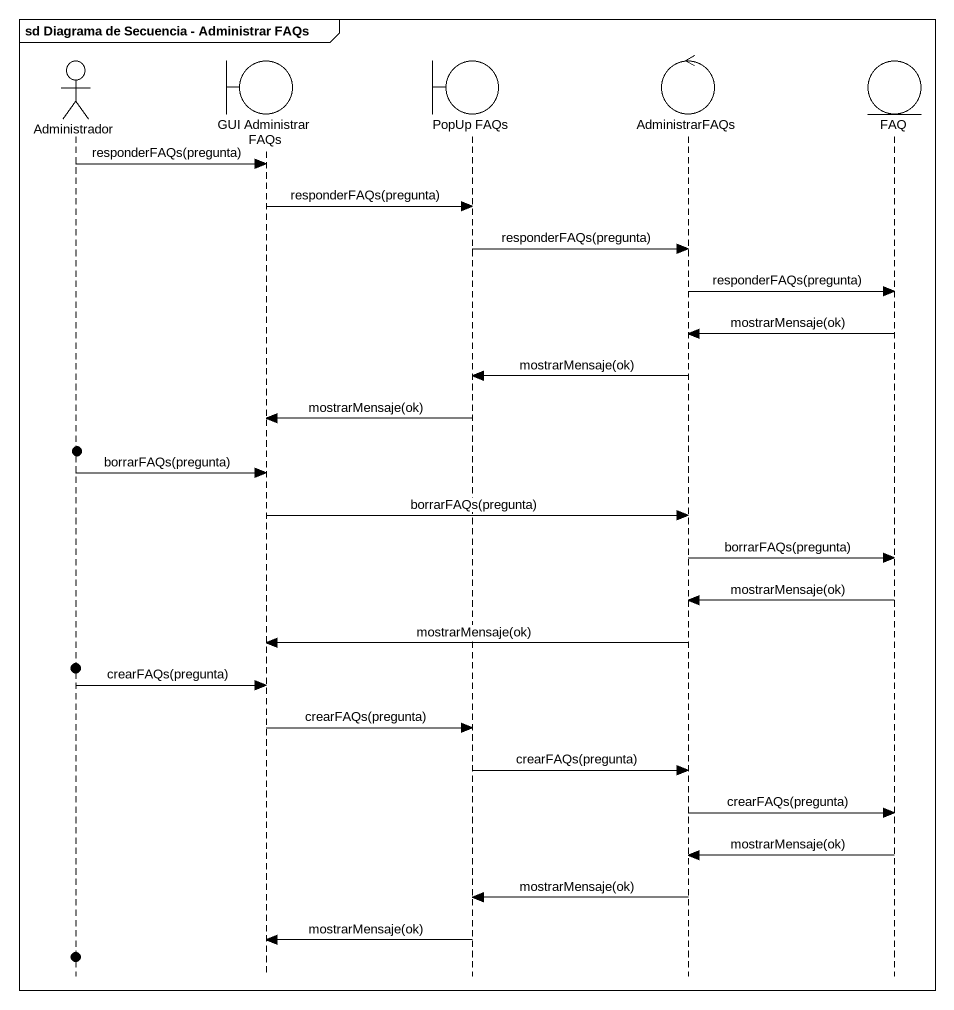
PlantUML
@startuml
mainframe sd Diagrama de Secuencia - Administrar FAQs
hide footbox
actor Administrador
boundary "GUI Administrar FAQs" as GUI_Administrar_FAQs
boundary "PopUp FAQs" as PopUp_FAQs
control AdministrarFAQs
entity FAQ

Administrador -> GUI_Administrar_FAQs : responderFAQs(pregunta)
GUI_Administrar_FAQs -> PopUp_FAQs : responderFAQs(pregunta)
PopUp_FAQs -> AdministrarFAQs : responderFAQs(pregunta)
AdministrarFAQs -> FAQ : responderFAQs(pregunta)
FAQ -> AdministrarFAQs : mostrarMensaje(ok)
AdministrarFAQs -> PopUp_FAQs : mostrarMensaje(ok)
PopUp_FAQs -> GUI_Administrar_FAQs : mostrarMensaje(ok)
Administrador -> GUI_Administrar_FAQs : borrarFAQs(pregunta)
GUI_Administrar_FAQs -> AdministrarFAQs : borrarFAQs(pregunta)
AdministrarFAQs -> FAQ : borrarFAQs(pregunta)
FAQ -> AdministrarFAQs : mostrarMensaje(ok)
AdministrarFAQs -> GUI_Administrar_FAQs : mostrarMensaje(ok)
Administrador -> GUI_Administrar_FAQs : crearFAQs(pregunta)
GUI_Administrar_FAQs -> PopUp_FAQs : crearFAQs(pregunta)
PopUp_FAQs -> AdministrarFAQs : crearFAQs(pregunta)
AdministrarFAQs -> FAQ : crearFAQs(pregunta)
FAQ -> AdministrarFAQs : mostrarMensaje(ok)
AdministrarFAQs -> PopUp_FAQs : mostrarMensaje(ok)
PopUp_FAQs -> GUI_Administrar_FAQs : mostrarMensaje(ok)
@enduml
